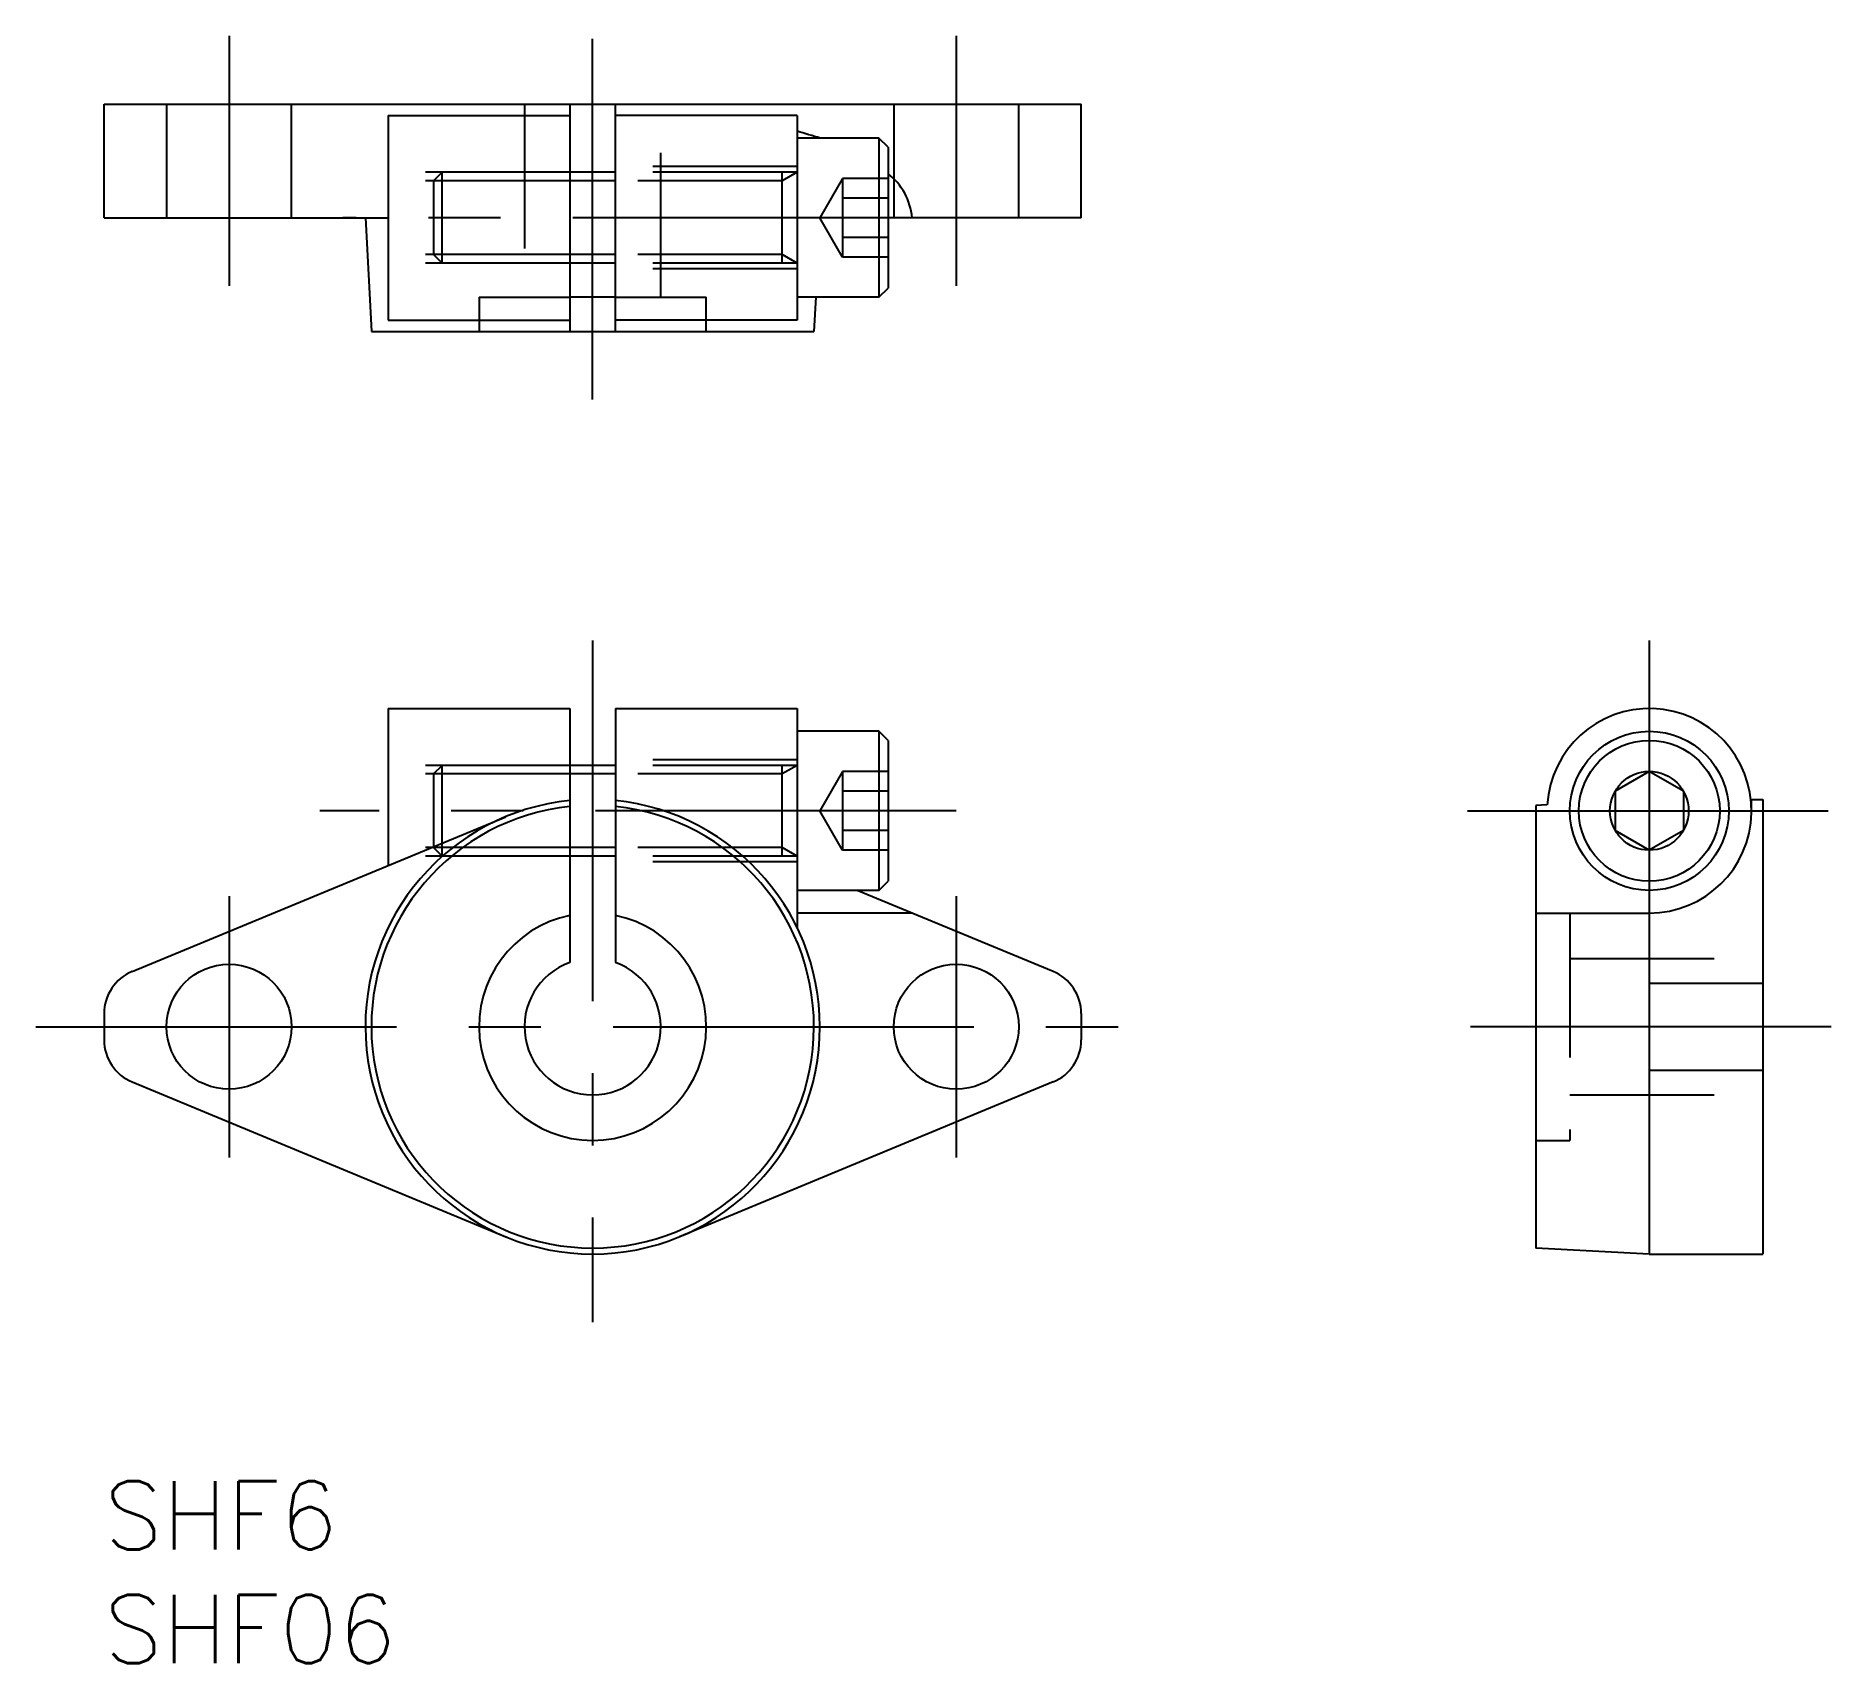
# Model space of a CAD drawing. Extents: x -3 to 76, y -8 to 63.6.
import ezdxf

# ---------------------------------------------------------------- set-up
doc = ezdxf.new("R2010")
doc.units = 0
doc.header["$LTSCALE"] = 0.5
doc.linetypes.add('CENTER', pattern=[50.8, 31.75, -6.35, 6.35, -6.35])
doc.linetypes.add('DASHED', pattern=[19.05, 12.7, -6.35])
for name, color, linetype in [('MSM_CENTER', 1, 'CENTER'), ('MSM_CONTINUOUS', 7, 'CONTINUOUS'), ('MSM_DASHED', 4, 'DASHED'), ('MSM_NARROW', 5, 'CONTINUOUS'), ('MSM_PART_NUMBER', 7, 'CONTINUOUS')]:
    doc.layers.add(name, color=color, linetype=linetype)
doc.styles.get("Standard").update_dxf_attribs({"font": 'txt.shx', "height": 3, "bigfont": 'bigfont.shx'})

# ---------------------------------------------------------------- blocks, each defined once
blk = doc.blocks.new('*U14')
at = {"layer": 'MSM_PART_NUMBER'}
blk.add_text('SHF6', height=3, dxfattribs=at).set_placement((0, -3))
blk = doc.blocks.new('*U15')
at = {"layer": 'MSM_PART_NUMBER'}
blk.add_text('SHF06', height=3, dxfattribs=at).set_placement((0, -8))

msp = doc.modelspace()

# ---------------------------------------------------------------- linework, layer by layer
at = {"layer": 'MSM_CENTER'}
for p, q in [((5.5, 63.596), (5.5, 52.596)), ((21.5, 47.596), (21.5, 63.596)), ((37.5, 63.596), (37.5, 52.596)), ((36.5, 55.596), (10.5, 55.596)), ((21.5, 37), (21.5, 7)), ((68, 37), (68, 21.924)), ((37.5, 29.5), (9.5, 29.5)), ((60, 29.5), (76, 29.5)), ((5.5, 25.75), (5.5, 14.25)), ((37.5, 25.75), (37.5, 14.25)), ((-3, 20), (46, 20)), ((76, 20), (60, 20))]:
    msp.add_line(p, q, dxfattribs=at)
at = {"layer": 'MSM_CONTINUOUS'}
for p, q in [((0, 55.596), (0, 60.596)), ((0, 60.596), (43, 60.596)), ((12.5, 60.096), (12.5, 51.096)), ((12.5, 60.096), (20.5, 60.096)), ((20.5, 60.596), (20.5, 50.596)), ((22.5, 50.596), (22.5, 60.596)), ((30.5, 60.096), (22.5, 60.096)), ((30.5, 60.096), (30.5, 51.096)), ((43, 55.596), (43, 60.596)), ((34.1, 59.096), (30.5, 59.096)), ((34.1, 59.096), (34.1, 52.096)), ((34.5, 58.696), (34.1, 59.096)), ((34.5, 58.696), (34.5, 52.496)), ((22.5, 57.596), (20.5, 57.596)), ((0, 55.596), (12.5, 55.596)), ((11.5, 55.596), (11.762, 50.596)), ((43, 55.596), (34.5, 55.596)), ((22.5, 53.596), (20.5, 53.596)), ((34.1, 52.096), (34.5, 52.496)), ((22.5, 52.096), (20.5, 52.096)), ((34.1, 52.096), (30.5, 52.096)), ((31.317, 52.096), (31.238, 50.596)), ((11.762, 50.596), (31.238, 50.596)), ((12.5, 51.096), (20.5, 51.096)), ((30.5, 51.096), (22.5, 51.096)), ((12.5, 34), (20.5, 34)), ((12.5, 34), (12.5, 27.096)), ((20.5, 34), (20.5, 22.828)), ((22.5, 34), (30.5, 34)), ((22.5, 34), (22.5, 22.828)), ((30.5, 34), (30.5, 24.359)), ((34.1, 33), (30.5, 33)), ((34.5, 32.6), (34.1, 33)), ((34.1, 33), (34.1, 26)), ((34.5, 32.6), (34.5, 26.4)), ((22.5, 31.5), (20.5, 31.5)), ((68, 31.232), (66.5, 30.366)), ((69.5, 30.366), (68, 31.232)), ((66.5, 30.366), (66.5, 28.634)), ((69.5, 30.366), (69.5, 28.634)), ((1.235, 22.43), (17.673, 29.239)), ((63.508, 29.765), (63, 29.738)), ((63, 29.738), (63, 10.262)), ((72.472, 30), (73, 30)), ((72.5, 29.5), (72.5, 30)), ((73, 30), (73, 10)), ((68, 27.768), (66.5, 28.634)), ((69.5, 28.634), (68, 27.768)), ((22.5, 27.5), (20.5, 27.5)), ((34.1, 26), (34.5, 26.4)), ((34.1, 26), (30.5, 26)), ((41.765, 22.43), (33.146, 26)), ((35.56, 25), (30.5, 25)), ((63, 25), (68, 25)), ((68, 25), (68, 10)), ((68, 21.918), (73, 21.918)), ((0, 20.582), (0, 19.418)), ((43, 20.582), (43, 19.418)), ((63, 20), (63, 20)), ((1.235, 17.57), (17.673, 10.761)), ((41.765, 17.57), (25.327, 10.761)), ((68, 18.082), (73, 18.082)), ((68, 10), (63, 10.262)), ((68, 10), (73, 10))]:
    msp.add_line(p, q, dxfattribs=at)
for centre, radius in [((68, 29.5), 3.5), ((68, 29.5), 3.1), ((68, 29.5), 1.732), ((5.5, 20), 2.75), ((37.5, 20), 2.75)]:
    msp.add_circle(centre, radius, dxfattribs=at)
for centre, radius, start, end in [((9.165, -14.379), 76.802, 73.07403, 73.87139), ((32.816, 55.355), 2.754, 5.01924, 52.31965), ((68, 29.5), 4.5, 270, 176.62941), ((21.5, 20), 10, 95.73917, 84.26083), ((21.5, 20), 9.738, 95.89415, 84.10585), ((21.5, 20), 5, 101.53696, 78.46304), ((2, 20.582), 2, 112.5, 180.00001), ((21.5, 20), 3, 109.47122, 70.52878), ((41, 20.582), 2, 359.99999, 67.5), ((2, 19.418), 2, 179.99999, 247.49999), ((41, 19.418), 2, 292.50001, 0.00001)]:
    msp.add_arc(centre, radius, start, end, dxfattribs=at)
at = {"layer": 'MSM_DASHED'}
for p, q in [((2.75, 60.596), (2.75, 55.596)), ((8.25, 55.596), (8.25, 60.596)), ((18.5, 60.596), (18.5, 52.096)), ((24.5, 52.096), (24.5, 60.596)), ((34.75, 60.596), (34.75, 55.596)), ((40.25, 55.596), (40.25, 60.596)), ((30.5, 57.846), (22.5, 57.846)), ((20.5, 57.596), (12.5, 57.596)), ((20.5, 57.217), (12.5, 57.217)), ((14.5, 57.217), (14.879, 57.596)), ((14.5, 57.217), (14.5, 53.975)), ((14.879, 53.596), (14.879, 57.596)), ((30.5, 57.596), (22.5, 57.596)), ((29.844, 57.217), (22.5, 57.217)), ((30.5, 57.596), (29.844, 57.217)), ((29.844, 53.596), (29.844, 57.596)), ((32.5, 57.328), (31.5, 55.596)), ((32.5, 57.328), (32.5, 53.864)), ((34.5, 57.328), (32.5, 57.328)), ((34.5, 56.462), (32.5, 56.462)), ((32.5, 53.864), (31.5, 55.596)), ((34.5, 54.73), (32.5, 54.73)), ((20.5, 53.975), (12.5, 53.975)), ((14.5, 53.975), (14.879, 53.596)), ((29.844, 53.975), (22.5, 53.975)), ((30.5, 53.596), (29.844, 53.975)), ((34.5, 53.864), (32.5, 53.864)), ((20.5, 53.596), (12.5, 53.596)), ((30.5, 53.596), (22.5, 53.596)), ((30.5, 53.346), (22.5, 53.346)), ((16.5, 52.096), (16.5, 50.596)), ((16.5, 52.096), (20.5, 52.096)), ((22.5, 52.096), (26.5, 52.096)), ((26.5, 50.596), (26.5, 52.096)), ((30.5, 31.75), (22.5, 31.75)), ((20.5, 31.5), (12.5, 31.5)), ((20.5, 31.121), (12.5, 31.121)), ((14.5, 31.121), (14.879, 31.5)), ((14.5, 31.121), (14.5, 27.879)), ((14.879, 27.5), (14.879, 31.5)), ((30.5, 31.5), (22.5, 31.5)), ((29.844, 31.121), (22.5, 31.121)), ((30.5, 31.5), (29.844, 31.121)), ((29.844, 27.5), (29.844, 31.5)), ((32.5, 31.232), (31.5, 29.5)), ((32.5, 31.232), (32.5, 27.768)), ((34.5, 31.232), (32.5, 31.232)), ((34.5, 30.366), (32.5, 30.366)), ((32.5, 27.768), (31.5, 29.5)), ((34.5, 28.634), (32.5, 28.634)), ((20.5, 27.879), (12.5, 27.879)), ((14.5, 27.879), (14.879, 27.5)), ((29.844, 27.879), (22.5, 27.879)), ((30.5, 27.5), (29.844, 27.879)), ((34.5, 27.768), (32.5, 27.768)), ((20.5, 27.5), (12.5, 27.5)), ((30.5, 27.5), (22.5, 27.5)), ((30.5, 27.25), (22.5, 27.25)), ((64.5, 25), (64.5, 15)), ((64.5, 23), (73, 23)), ((64.5, 17), (73, 17)), ((63, 15), (64.5, 15))]:
    msp.add_line(p, q, dxfattribs=at)
at = {"layer": 'MSM_NARROW'}
for p, q in [((22.5, 57.217), (20.5, 57.217)), ((22.5, 53.975), (20.5, 53.975)), ((22.5, 31.121), (20.5, 31.121)), ((22.5, 27.879), (20.5, 27.879))]:
    msp.add_line(p, q, dxfattribs=at)

# ---------------------------------------------------------------- block references
at = {"layer": 'MSM_CONTINUOUS'}
for name in ['*U14', '*U15']:
    msp.add_blockref(name, (0, 0), dxfattribs=at)

doc.saveas('drawing.dxf')
